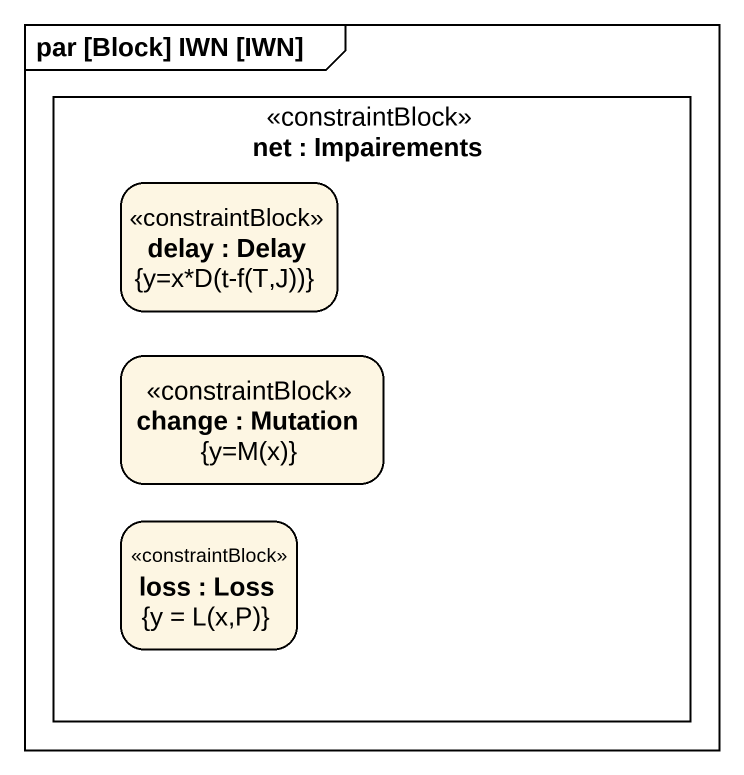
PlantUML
@startuml
mainframe par [Block] IWN [IWN]
rectangle "net : Impairements" as net <<constraintBlock>> {
  rectangle "delay : Delay\n{y=x*D(t-f(T,J))}" as delay <<constraintBlock>>
  rectangle "change : Mutation\n{y=M(x)}" as change <<constraintBlock>>
  rectangle "loss : Loss\n{y = L(x,P)}" as loss <<constraintBlock>>
}
@enduml
